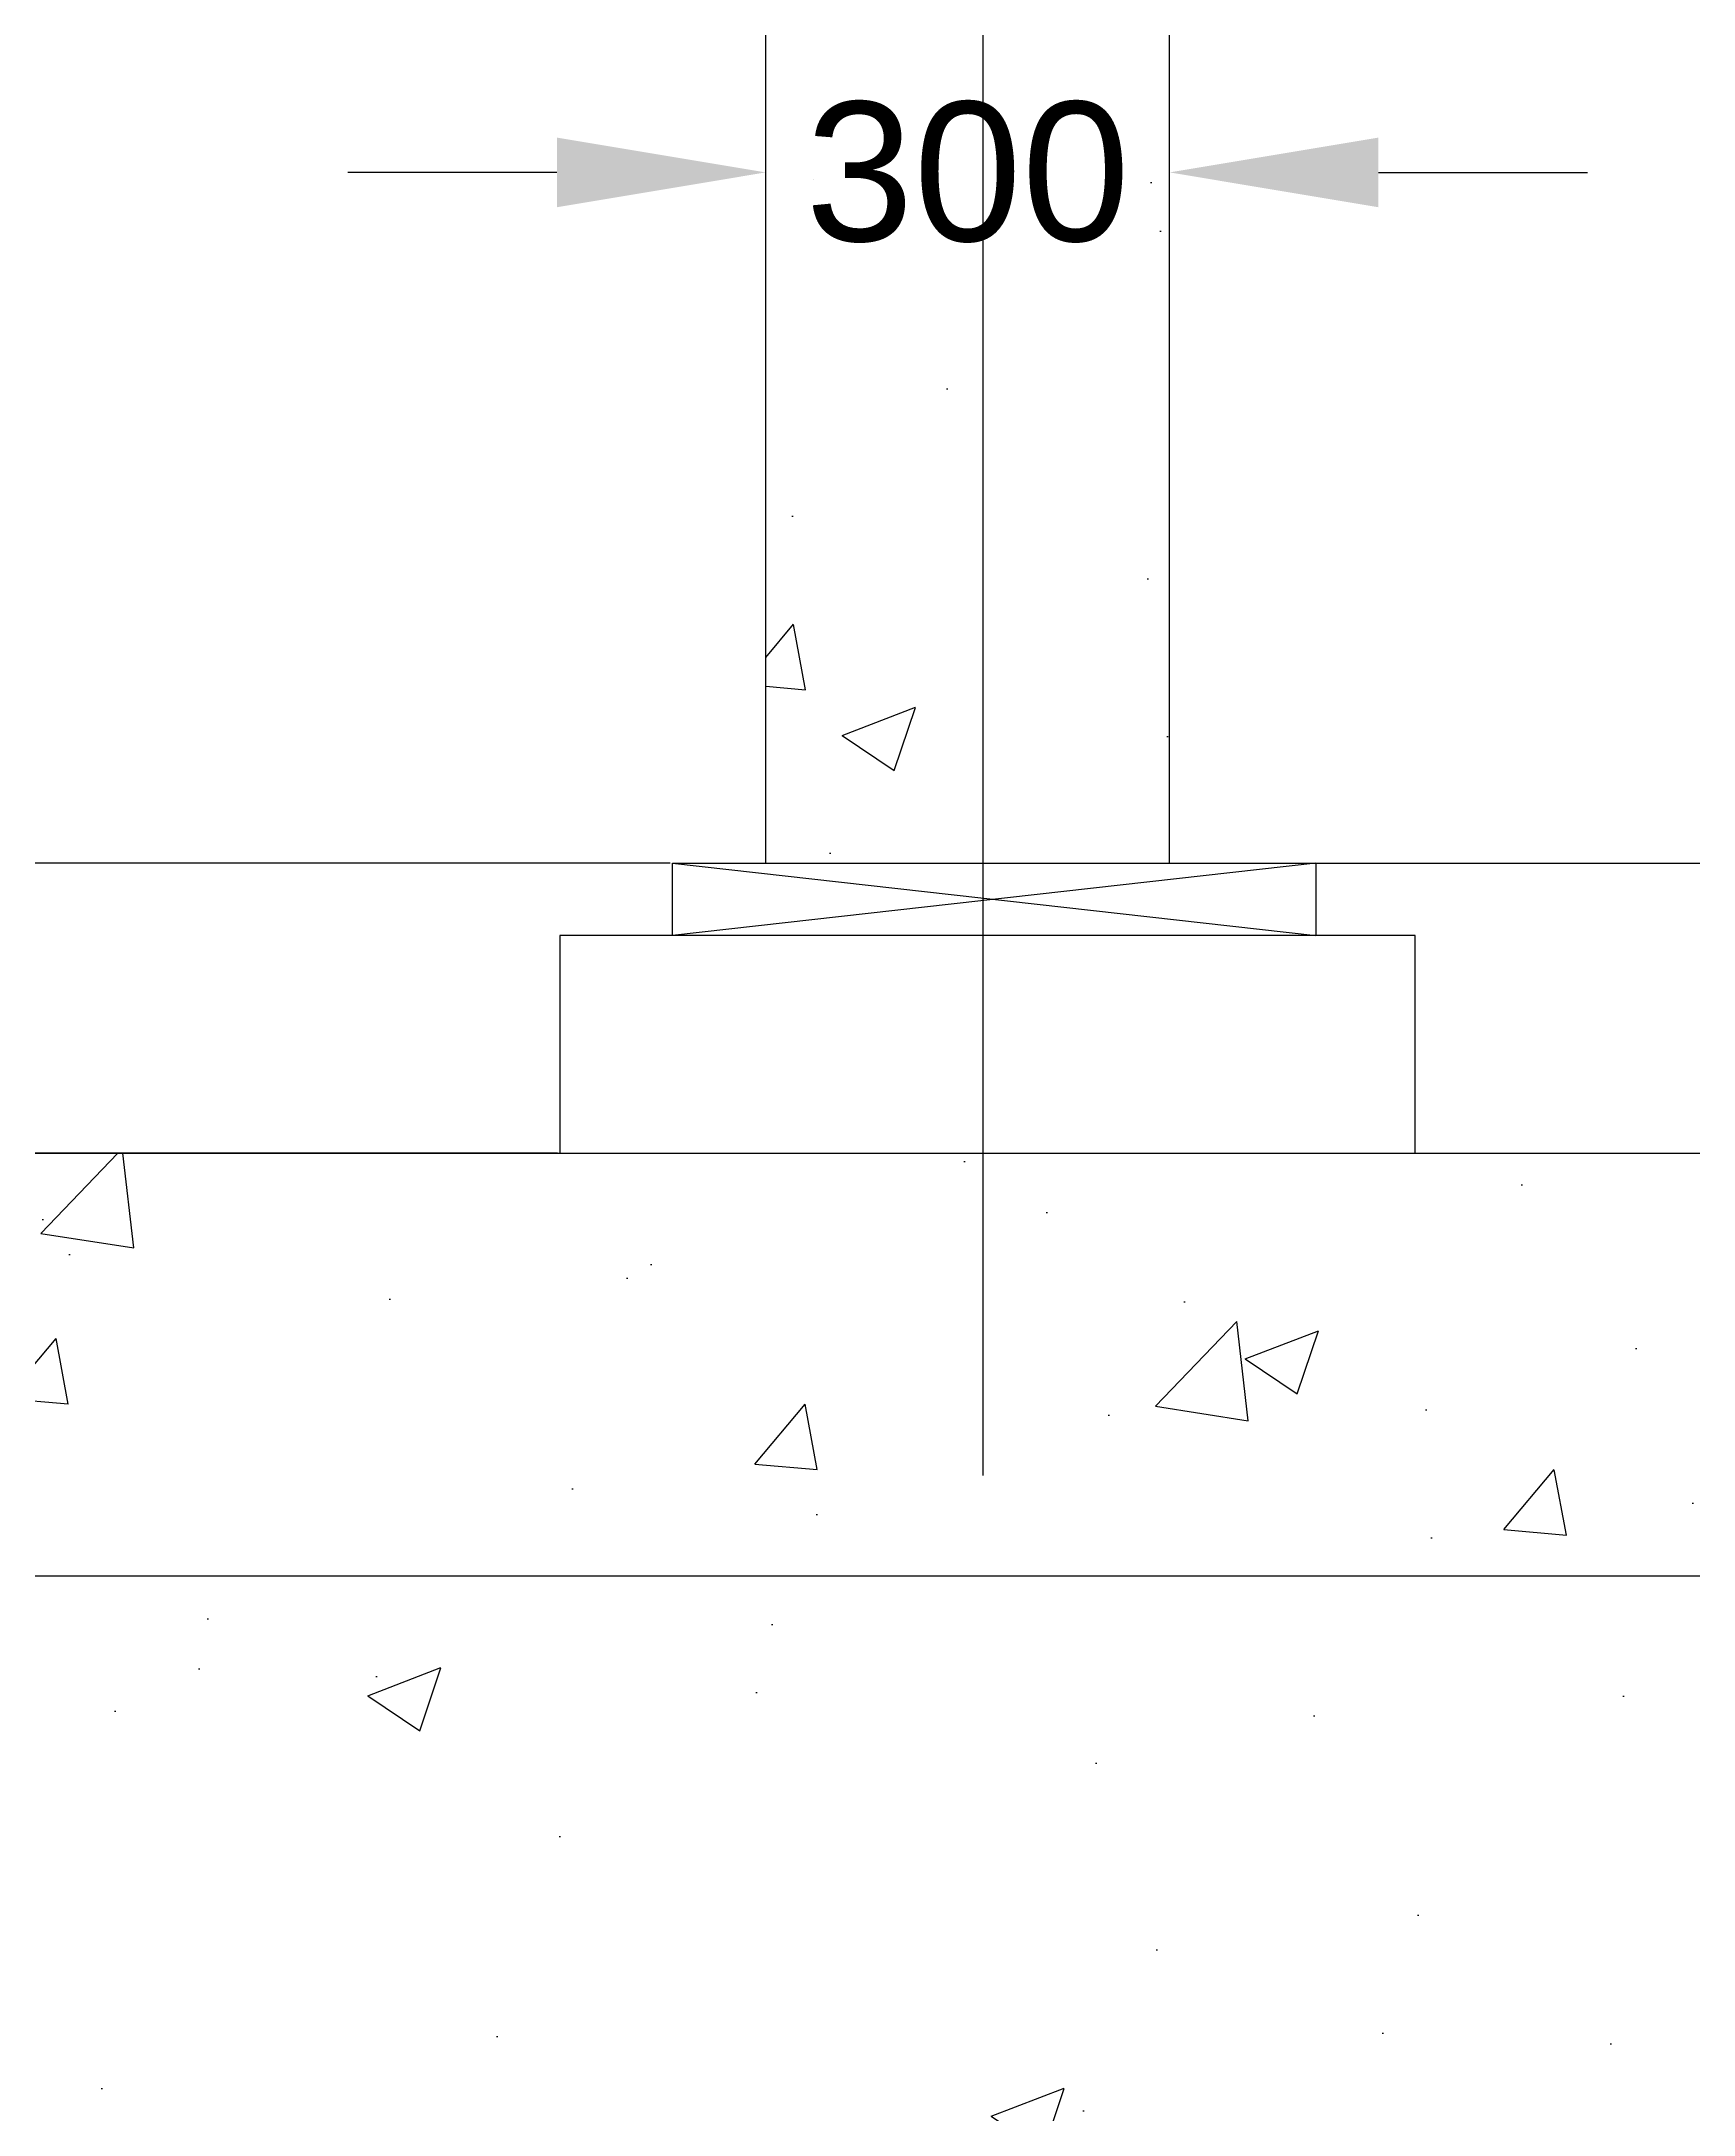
# Model space of a CAD drawing. Header units: inches. Extents: x 5487 to 6893, y 11 to 1027.
# Drawn here: x 5584 to 5631.4, y 356.9 to 416.4 of the extents above; entities that cross this region are included whole.
import ezdxf

# ---------------------------------------------------------------- set-up
doc = ezdxf.new("R2010")
doc.units = ezdxf.units.IN
doc.header["$MEASUREMENT"] = 0
doc.layers.add('DIMENSIONS', color=7, linetype='Continuous')
doc.styles.get("Standard").update_dxf_attribs({"font": 'arial.ttf', "height": 4})
doc.dimstyles.get("Standard").update_dxf_attribs({"dimtxt": 0.18, "dimasz": 6, "dimexe": 0.18, "dimexo": 0.0625, "dimgap": 0.09, "dimtad": 0, "dimtih": 1, "dimtoh": 1, "dimdec": 4, "dimzin": 0, "dimdsep": 46, "dimtxsty": 'Standard', "dimcen": 0.09, "dimadec": 0, "dimazin": 0, "dimtfac": 1, "dimtdec": 4, "dimtofl": 0, "dimtmove": 0, "dimatfit": 3, "dimfxl": 1, "dimtolj": 1, "dimtzin": 0, "dimarcsym": 0})

# ---------------------------------------------------------------- blocks, each defined once
blk = doc.blocks.new('*D64')
at = {"layer": 'Defpoints', "color": 0, "transparency": 16777216}
for p in [(5604.759, 412.646), (5616.362, 412.646), (5616.362, 412.646)]:
    blk.add_point(p, dxfattribs=at)
at = {"layer": 'DIMENSIONS', "color": 0, "lineweight": -2, "transparency": 16777216}
for p, q in [((5598.759, 412.646), (5592.759, 412.646)), ((5604.759, 412.708), (5604.759, 412.826)), ((5616.362, 412.708), (5616.362, 412.826)), ((5622.362, 412.646), (5628.362, 412.646))]:
    blk.add_line(p, q, dxfattribs=at)
at = {"layer": 'DIMENSIONS', "color": 0, "transparency": 16777216}
for points in [[(5598.759, 413.646), (5598.759, 411.646), (5604.759, 412.646)], [(5622.362, 413.646), (5622.362, 411.646), (5616.362, 412.646)]]:
    blk.add_solid(points, dxfattribs=at)
at = {"layer": 'DIMENSIONS', "color": 0, "transparency": 16777216, "insert": (5610.561, 412.646), "char_height": 4, "attachment_point": 5}
blk.add_mtext('\\A1;300', dxfattribs=at)
blk = doc.blocks.new('*D66')
at = {"layer": 'Defpoints', "color": 0, "transparency": 16777216}
for p in [(5556.438, 453.604), (5547.69, 392.805), (5602.079, 392.805)]:
    blk.add_point(p, dxfattribs=at)
at = {"layer": 'DIMENSIONS', "color": 0, "lineweight": -2, "transparency": 16777216}
for p, q in [((5556.375, 453.604), (5547.51, 453.604)), ((5547.69, 447.604), (5547.69, 425.337)), ((5547.69, 398.805), (5547.69, 421.073)), ((5602.017, 392.805), (5547.51, 392.805))]:
    blk.add_line(p, q, dxfattribs=at)
at = {"layer": 'DIMENSIONS', "color": 0, "transparency": 16777216}
for points in [[(5546.69, 447.604), (5548.69, 447.604), (5547.69, 453.604)], [(5546.69, 398.805), (5548.69, 398.805), (5547.69, 392.805)]]:
    blk.add_solid(points, dxfattribs=at)
at = {"layer": 'DIMENSIONS', "color": 0, "transparency": 16777216, "insert": (5547.69, 423.205), "char_height": 4, "attachment_point": 5}
blk.add_mtext('\\A1;1625', dxfattribs=at)
blk = doc.blocks.new('*D67')
at = {"layer": 'Defpoints', "color": 0, "transparency": 16777216}
for p in [(5602.079, 392.805), (5541.037, 384.485), (5598.843, 384.485)]:
    blk.add_point(p, dxfattribs=at)
at = {"layer": 'DIMENSIONS', "color": 0, "lineweight": -2, "transparency": 16777216}
for p, q in [((5541.037, 398.805), (5541.037, 404.805)), ((5602.017, 392.805), (5540.857, 392.805)), ((5598.78, 384.485), (5540.857, 384.485)), ((5541.037, 378.485), (5541.037, 372.485))]:
    blk.add_line(p, q, dxfattribs=at)
at = {"layer": 'DIMENSIONS', "color": 0, "transparency": 16777216}
for points in [[(5540.037, 398.805), (5542.037, 398.805), (5541.037, 392.805)], [(5540.037, 378.485), (5542.037, 378.485), (5541.037, 384.485)]]:
    blk.add_solid(points, dxfattribs=at)
at = {"layer": 'DIMENSIONS', "color": 0, "transparency": 16777216, "insert": (5541.037, 388.645), "char_height": 4, "attachment_point": 5}
blk.add_mtext('\\A1;205', dxfattribs=at)

msp = doc.modelspace()

# ---------------------------------------------------------------- hatches: boundary and pattern name
h = msp.add_hatch()
h.set_pattern_fill('AR-CONC', color=0, scale=3, style=0)
h.set_pattern_definition([(50, (-567.487, -460.827), (21.517805, -1.882564), [2.25, -24.75]), (355, (-567.487, -460.827), (-4.16254, 22.565764), [1.8, -19.8]), (100.4514, (-565.694, -460.984), (17.35528, 20.683186), [1.912206, -21.03426]), (46.1842, (-567.487, -454.827), (32.01723, -4.96557), [3.375, -37.125]), (96.6356, (-564.82, -455.24), (28.03988, 29.22354), [2.86831, -31.55139]), (351.1842, (-567.487, -454.827), (28.03986, 29.22356), [2.7, -29.7]), (21, (-564.487, -456.327), (17.90721, -12.078567), [2.25, -24.75]), (326, (-564.487, -456.327), (7.29946, 21.7545), [1.8, -19.8]), (71.4514, (-562.995, -457.333), (25.20668, 9.675915), [1.912206, -21.03426]), (37.5, (-567.4874, -460.827), (0.364796, 9.986816), [0, -19.56, 0, -20.1, 0, -19.875]), (7.5, (-567.487, -460.827), (7.892086, 11.832351), [0, -11.46, 0, -19.11, 0, -7.575]), (327.5, (-574.177, -460.827), (16.014673, -0.676646), [0, -7.5, 0, -23.4, 0, -31.05]), (317.5, (-577.177, -460.827), (17.495585, 3.00315), [0, -9.75, 0, -15.54, 0, -22.05])])
h.paths.add_polyline_path([(5717.18466, 435.68863), (5765.68456, 447.77301), (5765.68456, 462.75917), (5746.22598, 462.75917), (5746.22598, 451.43746), (5711.08098, 452.22101), (5711.08098, 392.63529), (5717.18466, 392.63529)])
h.paths.add_polyline_path([(5711.08098, 452.22101), (5660.48111, 453.34912), (5610.43338, 452.02518), (5610.43338, 392.80297), (5616.36191, 392.80297), (5616.36191, 434.86112), (5630.04906, 442.30314), (5660.39986, 443.12219), (5690.75473, 442.49743), (5705.0639, 436.00692), (5705.0639, 392.63529), (5711.08098, 392.63529)])
h.paths.add_polyline_path([(5610.43338, 452.02518), (5575.75156, 451.10771), (5575.75156, 462.62988), (5556.5, 462.62988), (5556.5, 447.5), (5604.75937, 435.72009), (5604.75937, 392.80297), (5610.43338, 392.80297)])
h = msp.add_hatch()
h.set_pattern_fill('AR-CONC', color=0, scale=3, style=0)
h.set_pattern_definition([(50, (0, 0), (21.517805, -1.882564), [2.25, -24.75]), (355, (0, 0), (-4.16254, 22.56576), [1.8, -19.8]), (100.4514, (1.793, -0.157), (17.35528, 20.68319), [1.912206, -21.03426]), (46.1842, (0, 6), (32.01723, -4.96557), [3.375, -37.125]), (96.6356, (2.668, 5.586), (28.03988, 29.22354), [2.8683, -31.55139]), (351.1842, (0, 6), (28.03986, 29.22356), [2.7, -29.7]), (21, (3, 4.5), (17.90721, -12.078567), [2.25, -24.75]), (326, (3, 4.5), (7.29946, 21.7545), [1.8, -19.8]), (71.4514, (4.492, 3.493), (25.20668, 9.675915), [1.912206, -21.03426]), (37.5, (0, 0), (0.364796, 9.986816), [0, -19.56, 0, -20.1, 0, -19.875]), (7.5, (0, 0), (7.892086, 11.832351), [0, -11.46, 0, -19.11, 0, -7.575]), (327.5, (-6.69, 0), (16.014673, -0.676646), [0, -7.5, 0, -23.4, 0, -31.05]), (317.5, (-9.69, 0), (17.495585, 3.00315), [0, -9.75, 0, -15.54, 0, -22.05])])
h.paths.add_polyline_path([(5771.82537, 384.48467), (5551.37836, 384.48467), (5551.37836, 372.34622), (5771.82537, 372.34622)])
h.paths.add_polyline_path([(5771.82537, 372.34622), (5551.37836, 372.34622), (5551.37836, 210.61462), (5771.82537, 210.61462)])
h.paths.add_polyline_path([(5771.82537, 210.61462), (5551.37836, 210.61462), (5551.37836, 186.35552), (5771.82537, 186.35552)])

# ---------------------------------------------------------------- linework, layer by layer
at = {"color": 0}
for points in [[(5604.75937, 392.80297), (5604.75937, 435.72009), (5556.5, 447.5), (5556.5, 462.62988), (5575.75156, 462.62988), (5575.75156, 451.10771), (5660.48111, 453.34912), (5746.22598, 451.43746), (5746.22598, 462.75917), (5765.68456, 462.75917), (5765.68456, 447.77301), (5717.18466, 435.68863), (5717.18466, 392.80542)], [(5616.36191, 392.80297), (5616.36191, 434.86112), (5630.04906, 442.30314), (5660.39986, 443.12219), (5690.75473, 442.49743), (5705.0639, 436.00692), (5705.0639, 392.80542)], [(5602.07921, 392.80542), (5721.36407, 392.80542)], [(5602.07921, 392.80542), (5620.56201, 390.72741)], [(5620.56201, 392.80542), (5602.07921, 390.72741)], [(5551.37836, 186.35552), (5551.37836, 384.48467), (5801.78084, 384.48467)], [(5551.37836, 372.34622), (5801.44601, 372.34622)]]:
    msp.add_lwpolyline(points, dxfattribs=at)
for points in [[(5602.07921, 392.80542), (5620.56201, 392.80542), (5620.56201, 390.72741), (5602.07921, 390.72741)], [(5598.84295, 384.48467), (5623.41978, 384.48467), (5623.41978, 390.72741), (5598.84295, 390.72741)]]:
    msp.add_lwpolyline(points, close=True, dxfattribs=at)
at = {"layer": 'DIMENSIONS', "color": 0}
msp.add_lwpolyline([(5610.99814, 459.35654), (5610.99814, 375.22883)], dxfattribs=at)

# ---------------------------------------------------------------- dimensions: what is measured, and where the dimension line sits
for base, p1, p2, text, picture, middle in [((5547.69045, 392.80542), (5556.4375, 453.60449), (5602.07921, 392.80542), '1625', '*D66', (5547.69045, 423.20496)), ((5541.03713, 384.48467), (5602.07921, 392.80542), (5598.84295, 384.48467), '205', '*D67', (5541.03713, 388.64504))]:
    dim = msp.add_linear_dim(base=base, p1=p1, p2=p2, angle=90, text=text, dimstyle='Standard', dxfattribs=at)
    dim.commit()
    dim.dimension.update_dxf_attribs({"geometry": picture, "text_midpoint": middle})
dim = msp.add_linear_dim(base=(5616.36191, 412.64579), p1=(5604.75937, 412.64579), p2=(5616.36191, 412.64579), text='300', dimstyle='Standard', dxfattribs=at)
dim.commit()
dim.dimension.update_dxf_attribs({"geometry": '*D64', "text_midpoint": (5610.56064, 412.64579)})

doc.saveas('drawing.dxf')
